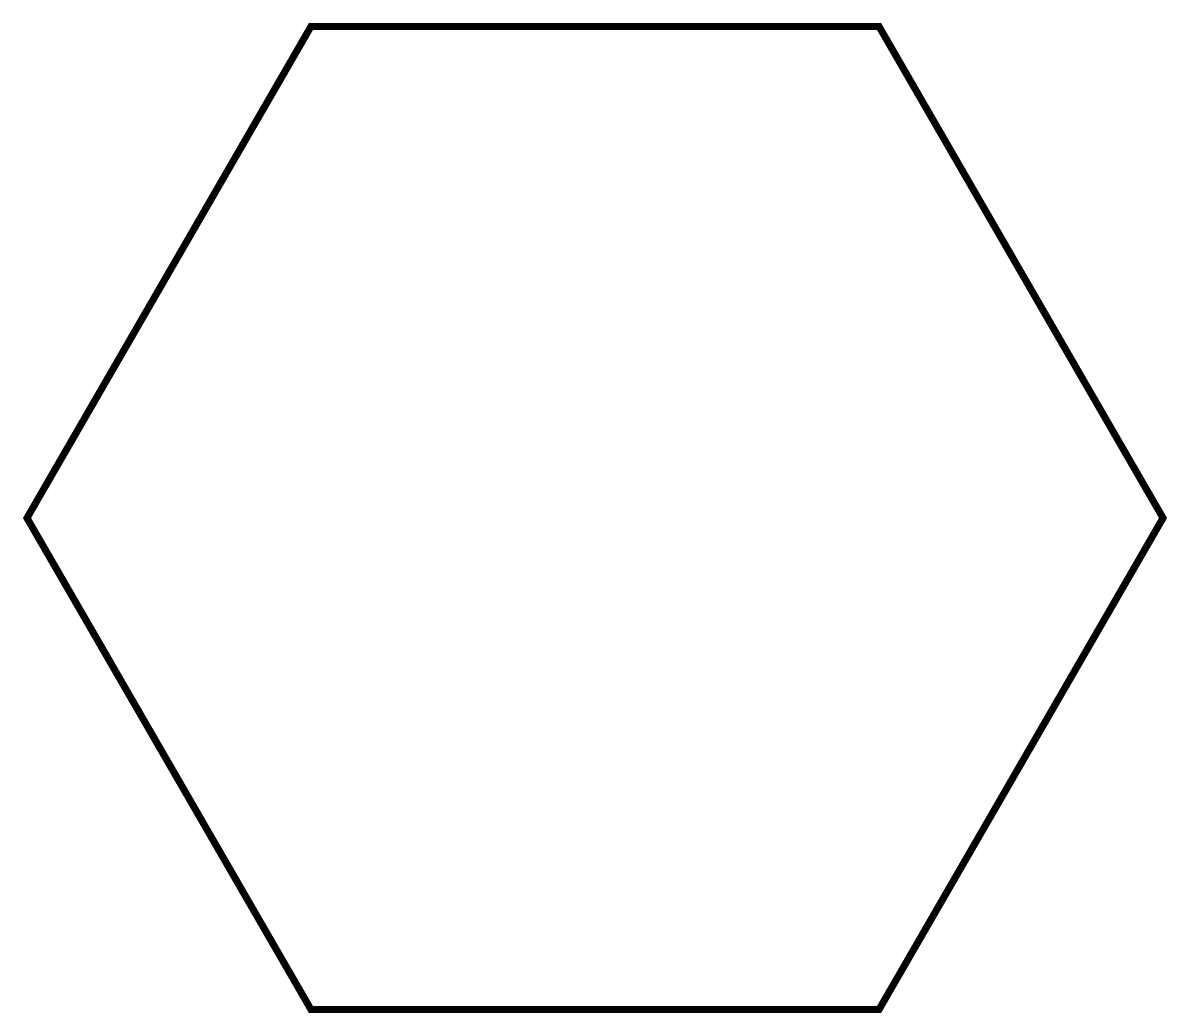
# Model space of a CAD drawing. Header units: millimetres. Extents: x -81 to 81, y -70 to 70.
import ezdxf

# ---------------------------------------------------------------- set-up
doc = ezdxf.new("R2010")
doc.units = ezdxf.units.MM

msp = doc.modelspace()

# ---------------------------------------------------------------- linework, layer by layer
at = {"const_width": 1}
msp.add_lwpolyline([(-40, 69.28), (-80, 0), (-40, -69.28), (40, -69.28), (80, 0), (40, 69.28)], close=True, dxfattribs=at)

doc.saveas('drawing.dxf')
